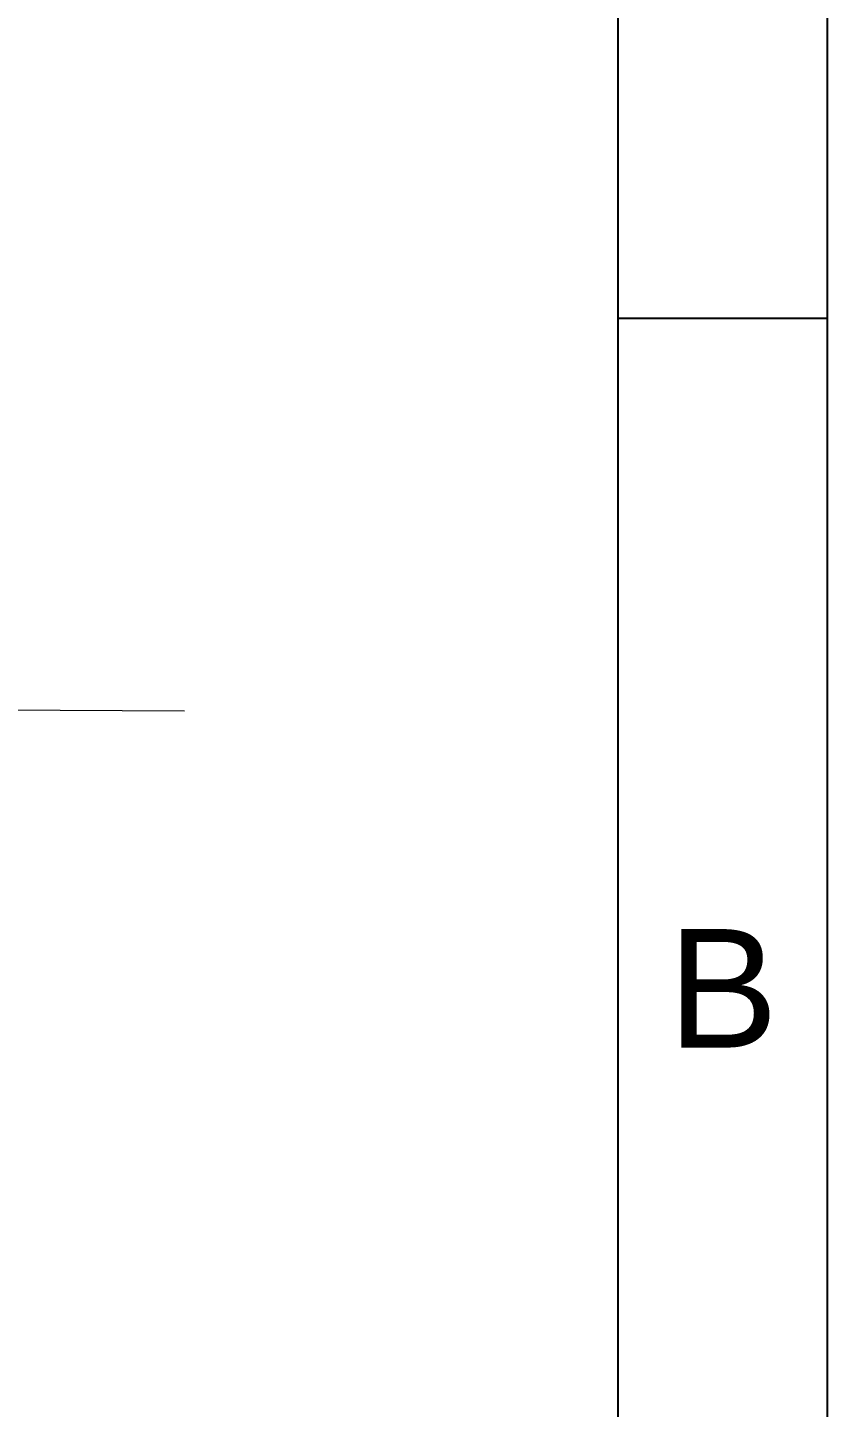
# Model space of a CAD drawing. Header units: millimetres. Extents: x 100 to 940, y 100 to 694.
# Drawn here: x 687.7 to 745, y 497 to 595.8 of the extents above; entities that cross this region are included whole.
import ezdxf

# ---------------------------------------------------------------- set-up
doc = ezdxf.new("R2010")
doc.units = ezdxf.units.MM
doc.layers.add('PAREDE', color=7, linetype='Continuous', lineweight=9)
doc.styles.add('Notes', font='arial.ttf', dxfattribs={"height": 3})

msp = doc.modelspace()

# ---------------------------------------------------------------- linework, layer by layer
for p, q in [((745, 115), (745, 679)), ((745, 575), (730, 575))]:
    msp.add_line(p, q)
msp.add_lwpolyline([(165, 664), (730, 664), (730, 130), (165, 130)], close=True)
at = {"layer": 'PAREDE'}
msp.add_line((684.361, 546.99), (698.982, 546.895), dxfattribs=at)

# ---------------------------------------------------------------- texts
at = {"style": 'Notes'}
msp.add_text('B', height=8.485, dxfattribs=at).set_placement((733.571, 522.795))

doc.saveas('drawing.dxf')
